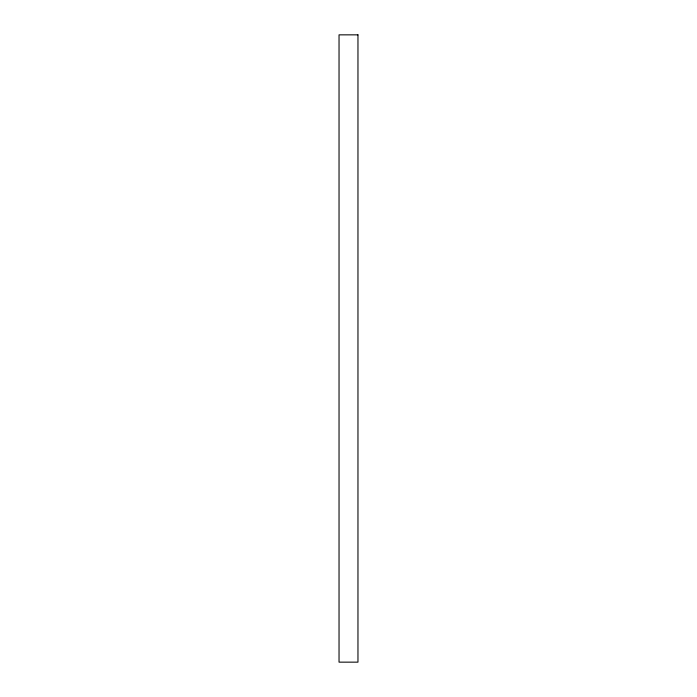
<?xml version="1.0" encoding="UTF-8"?>
<svg xmlns="http://www.w3.org/2000/svg" width="697" height="697" viewBox="0 0 697 697"><rect width="100%" height="100%" fill="white"/><g stroke="black" fill="none" stroke-linecap="round" stroke-linejoin="round"><path stroke-width="1.05" d="M357.962 34.85L339.038 34.85L339.038 662.15L357.962 662.15L357.962 34.85"/></g></svg>
